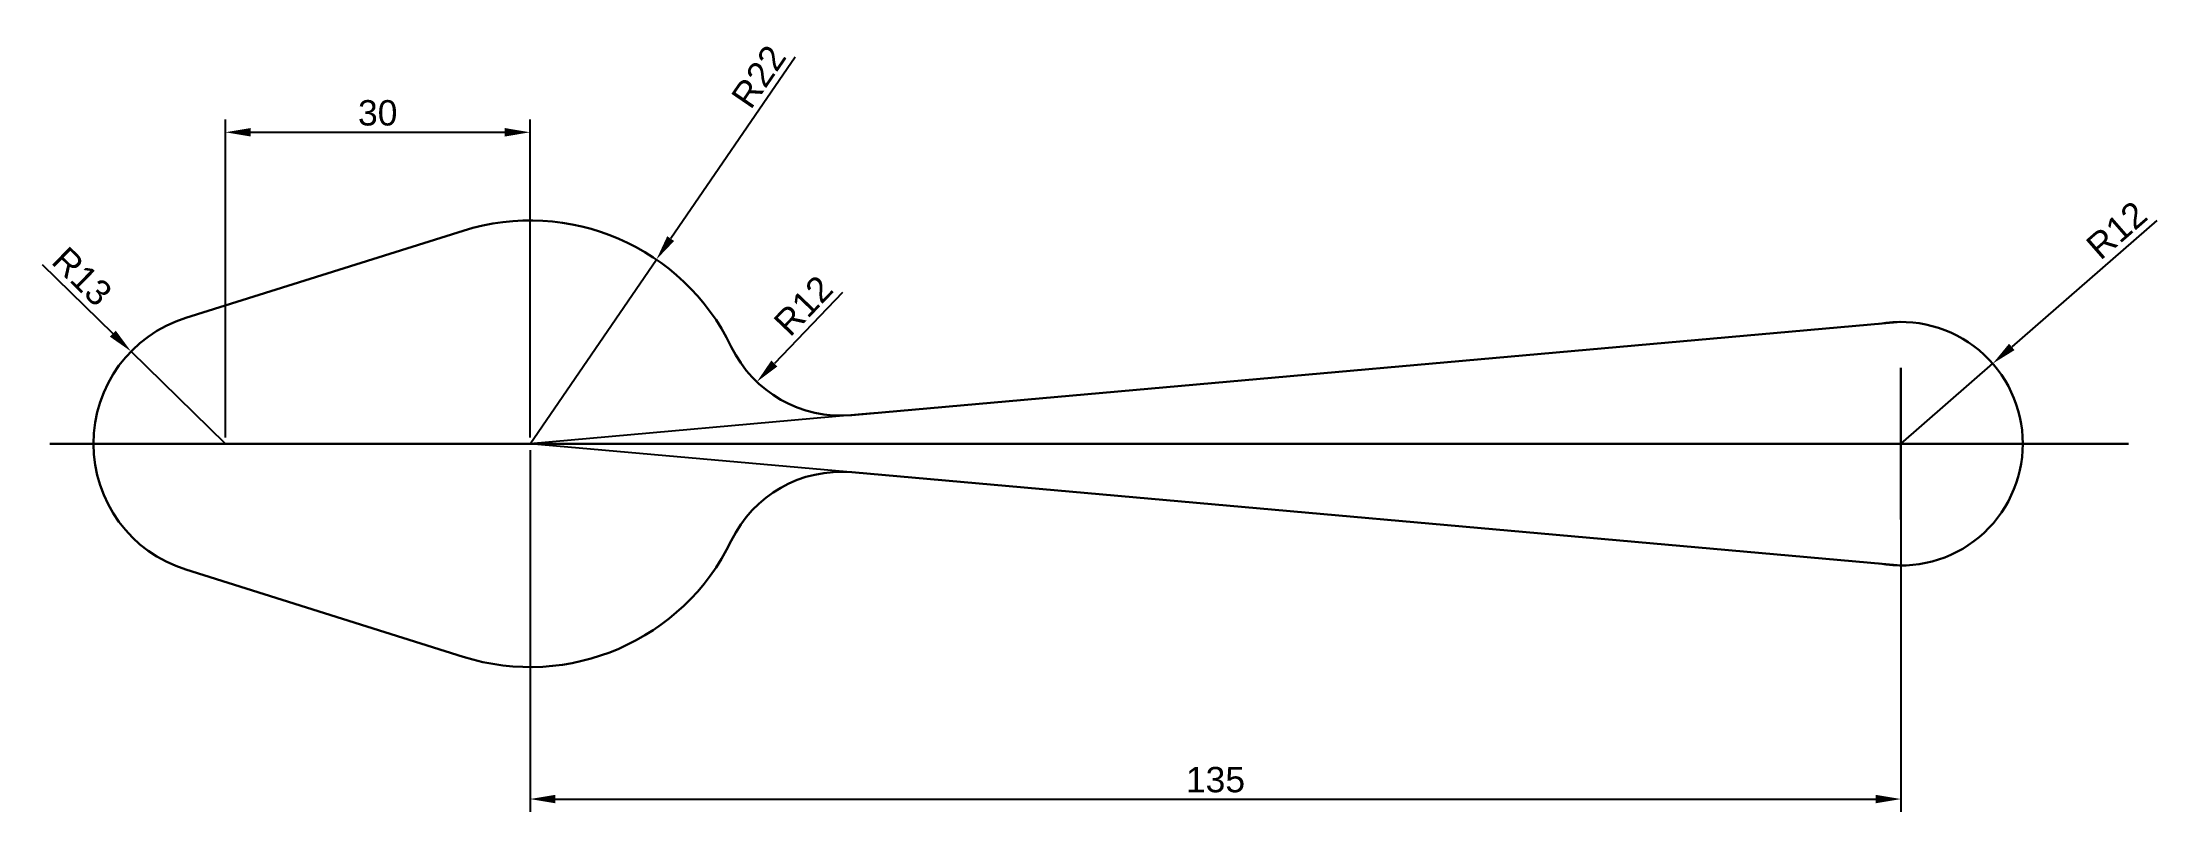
# Model space of a CAD drawing. Extents: x 1121 to 1330, y 1597 to 1672.
import ezdxf

# ---------------------------------------------------------------- set-up
doc = ezdxf.new("R2010")
doc.units = 12
doc.layers.get('0').update_dxf_attribs({"lineweight": 30})
doc.layers.add('cotas', color=7, linetype='Continuous')
doc.styles.get("Standard").update_dxf_attribs({"font": 'ARIAL.TTF'})
doc.dimstyles.new('ISO-25', dxfattribs={"dimtxt": 2.5, "dimasz": 2.5, "dimexe": 1.25, "dimexo": 0.625, "dimtad": 1, "dimtxsty": 'Standard', "dimcen": 2.5, "dimadec": 0, "dimazin": 0, "dimtfac": 1, "dimtmove": 0, "dimatfit": 3, "dimfxl": 1, "dimarcsym": 0})

# ---------------------------------------------------------------- blocks, each defined once
blk = doc.blocks.new('*D1')
at = {"layer": 'cotas', "color": 0, "lineweight": -2}
for p, q in [((1121.48, 1650.53), (1128.43, 1643.73)), ((1139.51, 1632.89), (1130.22, 1641.98))]:
    blk.add_line(p, q, dxfattribs=at)
at = {"layer": 'cotas', "color": 0}
blk.add_solid([(1128.72, 1644.02), (1128.14, 1643.43), (1130.22, 1641.98)], dxfattribs=at)
at = {"layer": 'Defpoints', "color": 0}
for p in [(1130.22, 1641.98), (1139.51, 1632.89)]:
    blk.add_point(p, dxfattribs=at)
at = {"layer": 'cotas', "color": 0, "insert": (1125.39, 1649.36), "char_height": 2.5, "attachment_point": 5, "rotation": 315.6327}
blk.add_mtext('R13', dxfattribs=at)
blk = doc.blocks.new('*D2')
at = {"layer": 'cotas', "color": 0, "lineweight": -2}
for p, q in [((1195.61, 1670.96), (1183.36, 1653.1)), ((1169.51, 1632.89), (1181.95, 1651.03))]:
    blk.add_line(p, q, dxfattribs=at)
at = {"layer": 'cotas', "color": 0}
blk.add_solid([(1183.02, 1653.33), (1183.7, 1652.86), (1181.95, 1651.03)], dxfattribs=at)
at = {"layer": 'Defpoints', "color": 0}
for p in [(1181.95, 1651.03), (1169.51, 1632.89)]:
    blk.add_point(p, dxfattribs=at)
at = {"layer": 'cotas', "color": 0, "insert": (1192.02, 1669.06), "char_height": 2.5, "attachment_point": 5, "rotation": 55.5729}
blk.add_mtext('R22', dxfattribs=at)
blk = doc.blocks.new('*D3')
at = {"layer": 'cotas', "color": 0, "lineweight": -2}
for p, q in [((1329.7, 1654.89), (1315.43, 1642.42)), ((1304.51, 1632.89), (1313.55, 1640.78))]:
    blk.add_line(p, q, dxfattribs=at)
at = {"layer": 'cotas', "color": 0}
blk.add_solid([(1315.16, 1642.74), (1315.7, 1642.11), (1313.55, 1640.78)], dxfattribs=at)
at = {"layer": 'Defpoints', "color": 0}
for p in [(1313.55, 1640.78), (1304.51, 1632.89)]:
    blk.add_point(p, dxfattribs=at)
at = {"layer": 'cotas', "color": 0, "insert": (1325.75, 1653.93), "char_height": 2.5, "attachment_point": 5, "rotation": 41.1284}
blk.add_mtext('R12', dxfattribs=at)
blk = doc.blocks.new('*D4')
at = {"layer": 'cotas', "color": 0, "lineweight": -2}
for p, q in [((1169.51, 1632.26), (1169.51, 1596.63)), ((1304.51, 1632.26), (1304.51, 1596.63)), ((1172.01, 1597.88), (1302.01, 1597.88))]:
    blk.add_line(p, q, dxfattribs=at)
at = {"layer": 'cotas', "color": 0}
for points in [[(1172.01, 1598.3), (1172.01, 1597.46), (1169.51, 1597.88)], [(1302.01, 1598.3), (1302.01, 1597.46), (1304.51, 1597.88)]]:
    blk.add_solid(points, dxfattribs=at)
at = {"layer": 'Defpoints', "color": 0}
for p in [(1169.51, 1632.89), (1304.51, 1632.89), (1304.51, 1597.88)]:
    blk.add_point(p, dxfattribs=at)
at = {"layer": 'cotas', "color": 0, "insert": (1237.01, 1599.78), "char_height": 2.5, "attachment_point": 5}
blk.add_mtext('135', dxfattribs=at)
blk = doc.blocks.new('*D5')
at = {"layer": 'cotas', "color": 0, "lineweight": -2}
for p, q in [((1139.51, 1633.51), (1139.51, 1664.82)), ((1169.51, 1633.51), (1169.51, 1664.82)), ((1142.01, 1663.57), (1167.01, 1663.57))]:
    blk.add_line(p, q, dxfattribs=at)
at = {"layer": 'cotas', "color": 0}
for points in [[(1142.01, 1663.99), (1142.01, 1663.15), (1139.51, 1663.57)], [(1167.01, 1663.99), (1167.01, 1663.15), (1169.51, 1663.57)]]:
    blk.add_solid(points, dxfattribs=at)
at = {"layer": 'Defpoints', "color": 0}
for p in [(1169.51, 1663.57), (1139.51, 1632.89), (1169.51, 1632.89)]:
    blk.add_point(p, dxfattribs=at)
at = {"layer": 'cotas', "color": 0, "insert": (1154.51, 1665.47), "char_height": 2.5, "attachment_point": 5}
blk.add_mtext('30', dxfattribs=at)
blk = doc.blocks.new('*D6')
at = {"layer": 'cotas', "color": 0, "lineweight": -2}
blk.add_line((1200.27, 1647.8), (1193.57, 1640.79), dxfattribs=at)
at = {"layer": 'cotas', "color": 0}
blk.add_solid([(1193.27, 1641.08), (1193.87, 1640.5), (1191.84, 1638.98)], dxfattribs=at)
at = {"layer": 'Defpoints', "color": 0}
for p in [(1200.13, 1647.66), (1191.84, 1638.98)]:
    blk.add_point(p, dxfattribs=at)
at = {"layer": 'cotas', "color": 0, "insert": (1196.42, 1646.5), "char_height": 2.5, "attachment_point": 5, "rotation": 46.3075}
blk.add_mtext('R12', dxfattribs=at)

msp = doc.modelspace()

# ---------------------------------------------------------------- linework, layer by layer
for p, q in [((1135.609, 1645.288), (1162.909, 1653.874)), ((1304.509, 1644.887), (1201.196, 1635.704)), ((1304.509, 1625.425), (1304.509, 1640.349)), ((1122.217, 1632.887), (1139.509, 1632.887)), ((1139.509, 1632.887), (1169.509, 1632.887)), ((1169.509, 1632.887), (1326.92, 1632.887)), ((1304.509, 1620.887), (1201.196, 1630.071)), ((1135.609, 1620.486), (1162.909, 1611.901))]:
    msp.add_line(p, q)
for centre, radius, start, end in [((1169.509, 1632.887), 22, 25.74692, 107.4576), ((1139.509, 1632.887), 13, 107.4576, 180), ((1304.509, 1632.887), 12, 0, 100.15922), ((1200.133, 1647.657), 12, 205.74692, 275.07961), ((1139.509, 1632.887), 13, 180, 252.5424), ((1304.509, 1632.887), 12, 259.84078, 0), ((1200.133, 1618.118), 12, 84.92039, 154.25308), ((1169.509, 1632.887), 22, 252.5424, 334.25308)]:
    msp.add_arc(centre, radius, start, end)
at = {"layer": 'cotas'}
for p in [(1203.312, 1635.892), (1203.312, 1629.882)]:
    msp.add_line(p, (1169.509, 1632.887), dxfattribs=at)

# ---------------------------------------------------------------- dimensions: what is measured, and where the dimension line sits
for center, mpoint, picture, middle in [((1169.509, 1632.887), (1181.947, 1651.034), '*D2', (1193.571, 1667.993)), ((1304.509, 1632.887), (1313.548, 1640.78), '*D3', (1326.99, 1652.518)), ((1200.133, 1647.657), (1191.844, 1638.98), '*D6', (1197.784, 1645.198))]:
    dim = msp.add_radius_dim(center=center, mpoint=mpoint, dimstyle='ISO-25', dxfattribs=at)
    dim.commit()
    dim.dimension.update_dxf_attribs({"geometry": picture, "text_midpoint": middle, "dimtype": 164})
for base, p1, p2, picture, middle in [((1169.509, 1663.572), (1139.509, 1632.887), (1169.509, 1632.887), '*D5', (1154.509, 1665.474)), ((1304.509, 1597.882), (1169.509, 1632.887), (1304.509, 1632.887), '*D4', (1237.009, 1599.784))]:
    dim = msp.add_linear_dim(base=base, p1=p1, p2=p2, dimstyle='ISO-25', dxfattribs=at)
    dim.commit()
    dim.dimension.update_dxf_attribs({"geometry": picture, "text_midpoint": middle})
dim = msp.add_radius_dim(center=(1139.509, 1632.887), mpoint=(1130.216, 1641.977), dimstyle='ISO-25', dxfattribs=at)
dim.commit()
dim.dimension.update_dxf_attribs({"geometry": '*D1', "text_midpoint": (1125.389, 1649.359)})

doc.saveas('drawing.dxf')
